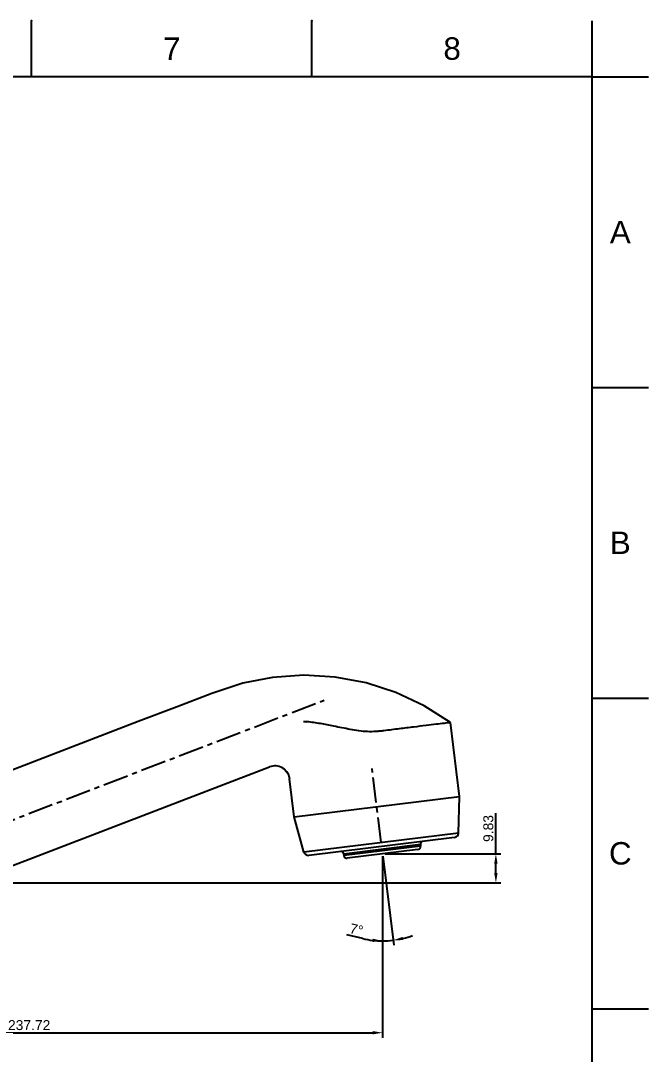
# Model space of a CAD drawing. Header units: millimetres. Extents: x 601 to 1195, y -13 to 407.
# Drawn here: x 1036.7 to 1195, y 146.1 to 406.7 of the extents above; entities that cross this region are included whole.
import ezdxf

# ---------------------------------------------------------------- set-up
doc = ezdxf.new("R2010")
doc.units = ezdxf.units.MM
doc.header["$LTSCALE"] = 0.1
doc.linetypes.add('CENTERX2', pattern=[101.6, 63.5, -12.7, 12.7, -12.7])
for name, color, linetype in [('02___PRT_ALL_AXES', 7, 'Continuous'), ('CENTER', 1, 'CENTERX2'), ('DIM', 3, 'Continuous')]:
    doc.layers.add(name, color=color, linetype=linetype)
doc.styles.get("Standard").update_dxf_attribs({"font": 'arial.ttf'})
doc.dimstyles.new('ISO-25', dxfattribs={"dimtxt": 2.5, "dimasz": 2.5, "dimexe": 1.25, "dimexo": 0.625, "dimtad": 1, "dimlfac": 3, "dimtxsty": 'Standard', "dimcen": 2.5, "dimadec": 0, "dimazin": 0, "dimtfac": 1, "dimtmove": 0, "dimatfit": 3, "dimfxl": 0, "dimarcsym": 0})

# ---------------------------------------------------------------- blocks, each defined once
blk = doc.blocks.new('*D36')
at = {"layer": 'Defpoints', "color": 0}
for p in [(1127.97, 196.66), (949.68, 175.72), (1127.97, 151.53)]:
    blk.add_point(p, dxfattribs=at)
at = {"layer": 'DIM', "color": 0, "lineweight": -2}
for p, q in [((1127.97, 196.03), (1127.97, 150.28)), ((949.68, 175.1), (949.68, 150.28)), ((952.18, 151.53), (1125.47, 151.53))]:
    blk.add_line(p, q, dxfattribs=at)
at = {"layer": 'DIM', "color": 0}
for points in [[(952.18, 151.95), (952.18, 151.11), (949.68, 151.53)], [(1125.47, 151.95), (1125.47, 151.11), (1127.97, 151.53)]]:
    blk.add_solid(points, dxfattribs=at)
at = {"layer": 'DIM', "color": 0, "insert": (1038.83, 153.43), "char_height": 2.5, "attachment_point": 5}
blk.add_mtext('237.72', dxfattribs=at)
blk = doc.blocks.new('*D37')
at = {"layer": 'Defpoints', "color": 0}
for p in [(1127.97, 196.66), (1156.55, 196.66), (960.26, 189.29)]:
    blk.add_point(p, dxfattribs=at)
at = {"layer": 'DIM', "color": 0, "lineweight": -2}
for p, q in [((1156.55, 196.66), (1156.55, 206.9)), ((1128.6, 196.66), (1157.8, 196.66)), ((1156.55, 191.79), (1156.55, 194.16)), ((960.88, 189.29), (1157.8, 189.29))]:
    blk.add_line(p, q, dxfattribs=at)
at = {"layer": 'DIM', "color": 0}
for points in [[(1156.13, 194.16), (1156.97, 194.16), (1156.55, 196.66)], [(1156.13, 191.79), (1156.97, 191.79), (1156.55, 189.29)]]:
    blk.add_solid(points, dxfattribs=at)
at = {"layer": 'DIM', "color": 0, "insert": (1154.65, 203.03), "char_height": 2.5, "attachment_point": 5, "rotation": 90}
blk.add_mtext('9.83', dxfattribs=at)
blk = doc.blocks.new('*D38')
at = {"layer": 'Defpoints', "color": 0}
for p in [(1125.34, 218.13), (1127.62, 199.52), (1127.97, 196.66), (1127.97, 183.95), (1129.76, 174.75)]:
    blk.add_point(p, dxfattribs=at)
at = {"layer": 'DIM', "color": 0, "lineweight": -2}
for p, q in [((1128.05, 196.03), (1130.8, 173.6)), ((1127.97, 183.32), (1127.97, 173.43)), ((1123.01, 175.25), (1118.92, 176.2))]:
    blk.add_line(p, q, dxfattribs=at)
for start, end in [(256.9358, 270), (256.957, 263.4785), (270, 277), (283.5215, 290.043)]:
    blk.add_arc((1127.97, 196.66), 21.98, start, end, dxfattribs=at)
at = {"layer": 'DIM', "color": 0}
for points in [[(1125.5, 175.24), (1125.45, 174.41), (1127.97, 174.68)], [(1133.19, 174.88), (1133.04, 175.7), (1130.65, 174.84)]]:
    blk.add_solid(points, dxfattribs=at)
at = {"layer": 'DIM', "color": 0, "insert": (1121.39, 177.55), "char_height": 2.5, "attachment_point": 5, "rotation": 346.9358}
blk.add_mtext('7°', dxfattribs=at)

msp = doc.modelspace()

# ---------------------------------------------------------------- linework, layer by layer
for p, q in [((1039.4526, 392.5863), (1039.4526, 406.7277)), ((1110.1597, 392.5863), (1110.1597, 406.7277)), ((1180.8668, 392.5863), (1180.8668, 406.7277)), ((1180.8668, 392.5863), (615.2102, 392.5863)), ((1180.8668, 0.8691), (1180.8668, 392.5863)), ((1180.8668, 392.5863), (1195.0082, 392.5863)), ((1180.8668, 314.2429), (1195.0082, 314.2429)), ((1180.8668, 235.8994), (1195.0082, 235.8994)), ((1180.8668, 157.556), (1195.0082, 157.556))]:
    msp.add_line(p, q)
at = {"color": 7, "linetype": 'Continuous'}
for p, q in [((1147.3555, 211.1249), (1145.0704, 229.7352)), ((1030.0668, 191.9401), (1099.4341, 218.5677)), ((1102.6948, 218.2898), (1103.4198, 217.7275)), ((1102.6949, 218.2897), (1103.4198, 217.7275)), ((1103.4198, 217.7275), (1103.9622, 217.0474)), ((1103.6202, 217.4762), (1103.9622, 217.0472)), ((1103.9622, 217.0474), (1103.9622, 217.0472)), ((1105.6685, 206.0064), (1104.4999, 215.5238)), ((1105.6685, 206.0064), (1147.3553, 211.1249)), ((1147.1247, 201.8629), (1108.1331, 197.0753)), ((1146.137, 200.7743), (1109.3548, 196.258)), ((1137.5147, 198.9599), (1118.16, 196.5835)), ((1137.5604, 198.5877), (1118.2057, 196.2113)), ((1136.9072, 197.7519), (1119.0417, 195.5583))]:
    msp.add_line(p, q, dxfattribs=at)
msp.add_lwpolyline([(1145.0663, 229.7382), (1138.4453, 233.9465), (1131.3189, 237.305), (1123.7984, 239.7418), (1116.0131, 241.2087), (1108.0893, 241.6753), (1100.2155, 241.1369), (1092.6973, 239.666), (1084.8851, 237.0876), (1076.1675, 233.7378), (1066.3439, 229.9664), (1022.0035, 212.9457)], dxfattribs=at)
for centre, radius, start, end in [((1100.7779, 215.0668), 3.75, 59.257201, 111.000014), ((1100.7768, 215.069), 3.7486, 48.489729, 59.223895), ((1100.7538, 215.042), 3.7841, 40.338345, 48.499702), ((1100.7957, 215.0774), 3.7293, 31.888017, 40.340582), ((1146.0001, 201.8909), 1.125, 277, 358.573031), ((1136.8159, 198.4963), 0.75, 277, 7), ((1138.2591, 199.0514), 0.75, 103.818902, 187), ((1109.2176, 197.3746), 1.125, 195.426969, 277), ((1117.4156, 196.4921), 0.75, 7, 90.181098), ((1118.9501, 196.3027), 0.75, 187, 277)]:
    msp.add_arc(centre, radius, start, end, dxfattribs=at)
for points, knots in [([(1108.0084, 230.0317), (1108.0904, 230.0251), (1108.2948, 230.0065), (1108.6224, 229.9984), (1108.8655, 229.9611), (1108.9849, 229.9358)], [0, 0, 0, 0, 0.2512646, 0.62701548, 1, 1, 1, 1]), ([(1115.6879, 228.8046), (1115.1115, 228.915), (1113.983, 229.1198), (1112.3193, 229.468), (1110.664, 229.7611), (1109.5495, 229.88), (1108.985, 229.9358)], [0, 0, 0, 0, 0.25889443, 0.50586729, 0.74979148, 1, 1, 1, 1]), ([(1145.0704, 229.7352), (1144.5411, 229.6696), (1143.3681, 229.5259), (1141.331, 229.278), (1138.7702, 228.961), (1135.6507, 228.5785), (1132.7528, 228.223), (1130.2467, 227.9149), (1128.6065, 227.7135), (1127.2701, 227.5478), (1125.9082, 227.4368), (1124.879, 227.4277), (1124.1931, 227.4513)], [0, 0, 0, 0, 0.07614309, 0.16872151, 0.29296883, 0.44451221, 0.61740745, 0.70979935, 0.80497906, 0.85333299, 0.90202903, 1, 1, 1, 1]), ([(1124.1931, 227.4512), (1123.4546, 227.4766), (1121.9876, 227.6003), (1119.8429, 228.0096), (1117.747, 228.4117), (1116.3669, 228.6749), (1115.6879, 228.8044)], [0, 0, 0, 0, 0.25717217, 0.51107585, 0.75942937, 1, 1, 1, 1])]:
    msp.add_open_spline(points, degree=3, knots=knots, dxfattribs=at)
msp.add_open_spline([(1103.9622, 217.0472), (1104.2465, 216.5899), (1104.4343, 216.0583), (1104.4999, 215.5238)], degree=3, dxfattribs=at)
for p in [(1039.4526, 406.7277), (1110.1597, 406.7277), (1180.8668, 314.2429), (1180.8668, 235.8994), (1180.8668, 157.556)]:
    msp.add_point(p)
at = {"layer": '02___PRT_ALL_AXES', "color": 7, "linetype": 'Continuous'}
for p, q in [((1105.6685, 206.0064), (1147.3555, 211.1249)), ((1147.1247, 201.8629), (1147.3555, 211.1249)), ((1108.1331, 197.0753), (1105.6685, 206.0064)), ((1137.5147, 198.9599), (1137.5604, 198.5877)), ((1118.16, 196.5835), (1118.2057, 196.2113))]:
    msp.add_line(p, q, dxfattribs=at)
at = {"layer": 'CENTER'}
for p, q in [((943.8811, 170.3613), (1113.2036, 235.3581)), ((1127.6229, 199.5178), (1125.3379, 218.128))]:
    msp.add_line(p, q, dxfattribs=at)

# ---------------------------------------------------------------- texts
at = {"char_height": 5.6566, "attachment_point": 5}
for s, width, insert in [('7', 50, (1074.8062, 399.657)), ('8', 50, (1145.5132, 399.657)), ('A', 10, (1187.9375, 353.4146)), ('B', 10, (1187.9375, 275.0711)), ('C', 10, (1187.9375, 196.7277))]:
    msp.add_mtext_dynamic_manual_height_columns(s, width=width, gutter_width=12.5, heights=[0], dxfattribs=dict(at, insert=insert))

# ---------------------------------------------------------------- dimensions: what is measured, and where the dimension line sits
at = {"layer": 'DIM'}
dim = msp.add_angular_dim_2l(base=(1129.7624, 174.7518), line1=((1127.6229, 199.5178), (1125.3379, 218.128)), line2=((1127.9744, 196.6551), (1127.9744, 183.9484)), dimstyle='ISO-25', dxfattribs=at)
dim.commit()
dim.dimension.update_dxf_attribs({"geometry": '*D38', "text_midpoint": (1121.3891, 177.548)})
dim = msp.add_linear_dim(base=(1156.5502, 196.6551), p1=(960.2594, 189.2852), p2=(1127.9744, 196.6551), angle=90, text='9.83', dimstyle='ISO-25', dxfattribs=at)
dim.commit()
dim.dimension.update_dxf_attribs({"geometry": '*D37', "text_midpoint": (1154.6479, 203.027)})
dim = msp.add_linear_dim(base=(1127.9744, 151.5314), p1=(949.6849, 175.7201), p2=(1127.9744, 196.6551), text='237.72', dimstyle='ISO-25', dxfattribs=at)
dim.commit()
dim.dimension.update_dxf_attribs({"geometry": '*D36', "text_midpoint": (1038.8297, 153.4337)})

doc.saveas('drawing.dxf')
